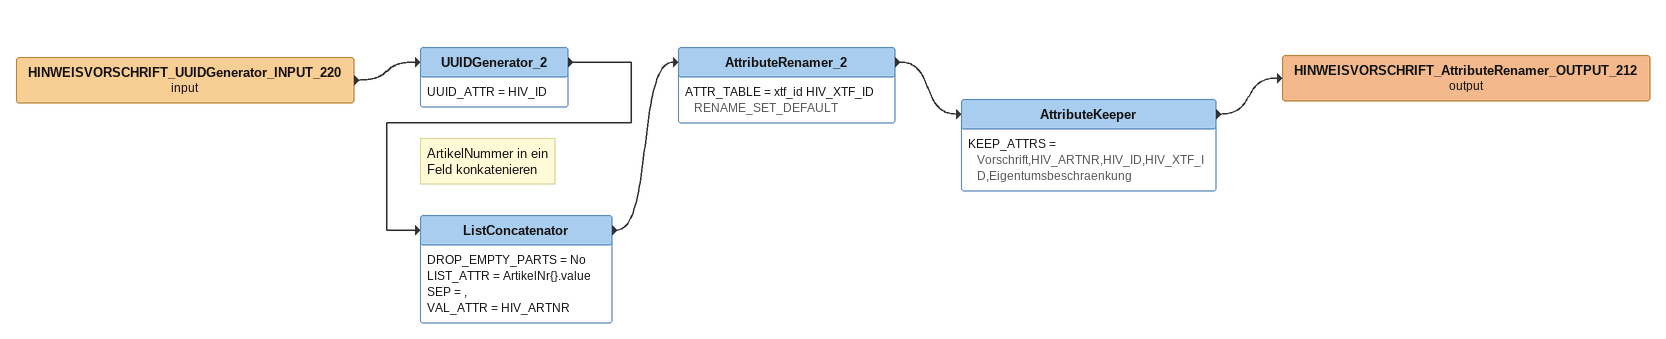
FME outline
HINWEISVORSCHRIFT_UUIDGenerator_INPUT_220 (input)
    -> UUIDGenerator_2
UUIDGenerator_2
    UUID_ATTR = HIV_ID
    -> ListConcatenator
Note: ArtikelNummer in ein / Feld konkatenieren
ListConcatenator
    DROP_EMPTY_PARTS = No
    LIST_ATTR = ArtikelNr{}.value
    SEP = ,
    VAL_ATTR = HIV_ARTNR
    -> AttributeRenamer_2
AttributeRenamer_2
    ATTR_TABLE = xtf_id HIV_XTF_ID RENAME_SET_DEFAULT
    -> AttributeKeeper
AttributeKeeper
    KEEP_ATTRS = Vorschrift,HIV_ARTNR,HIV_ID,HIV_XTF_ID,Eigentumsbeschraenkung
    -> HINWEISVORSCHRIFT_AttributeRenamer_OUTPUT_212 (output)
HINWEISVORSCHRIFT_AttributeRenamer_OUTPUT_212 (output)
